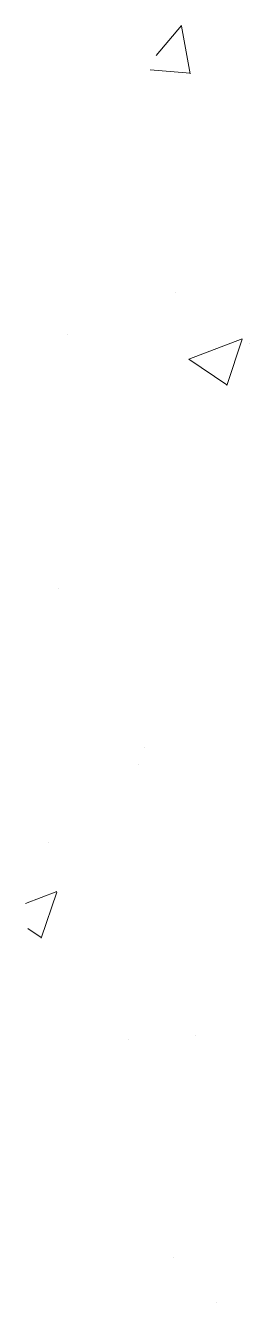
# Model space of a CAD drawing. Header units: metres. Extents: x -8 to 247, y -4 to 148.
# Drawn here: x 225.068 to 225.156, y 118.893 to 119.395 of the extents above; entities that cross this region are included whole.
import ezdxf

# ---------------------------------------------------------------- set-up
doc = ezdxf.new("R2010")
doc.units = ezdxf.units.M
doc.header["$LTSCALE"] = 5
doc.layers.add('800 Espace-vert', color=8, linetype='Continuous', lineweight=5)
doc.layers.add('801 ABRES JARDINS', color=8, linetype='Continuous', lineweight=0)

# ---------------------------------------------------------------- blocks, each defined once
blk = doc.blocks.new('ARBRE')
at = {"layer": '800 Espace-vert', "color": 3}
for p, q in [((-0.65601, 0.27184), (-0.64608, 0.28367)), ((-0.64261, 0.26463), (-0.64608, 0.28343)), ((-0.6583, 0.26624), (-0.64261, 0.26487)), ((-0.64822, 0.17856), (-0.64822, 0.17856)), ((-0.69094, 0.16192), (-0.69094, 0.16192)), ((-0.64312, 0.15234), (-0.62212, 0.1604)), ((-0.6282, 0.14204), (-0.62212, 0.16017)), ((-0.61927, 0.15847), (-0.61927, 0.15847)), ((-0.64312, 0.15234), (-0.6282, 0.14228)), ((-0.69458, 0.06205), (-0.69458, 0.06205)), ((-0.6606, -0.00044), (-0.6606, -0.00044)), ((-0.66307, -0.00712), (-0.66307, -0.00712)), ((-0.69823, -0.03782), (-0.69823, -0.03782)), ((-0.7074, -0.06186), (-0.69511, -0.05714)), ((-0.70119, -0.07551), (-0.69511, -0.05738)), ((-0.70647, -0.07171), (-0.7012, -0.07527)), ((-0.66689, -0.11556), (-0.66689, -0.11556)), ((-0.64048, -0.11379), (-0.64048, -0.11379)), ((-0.6491, -0.20133), (-0.6491, -0.20133)), ((-0.63219, -0.21892), (-0.63219, -0.21892))]:
    blk.add_line(p, q, dxfattribs=at)

msp = doc.modelspace()

# ---------------------------------------------------------------- block references
at = {"layer": '801 ABRES JARDINS', "color": 8}
msp.add_blockref('ARBRE', (225.77538, 119.11173), dxfattribs=at)

doc.saveas('drawing.dxf')
